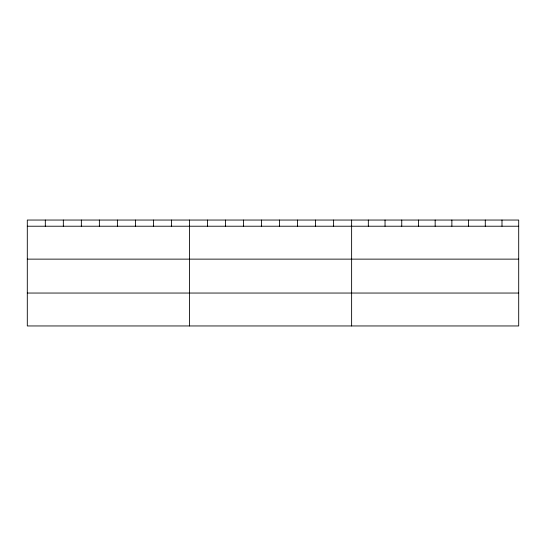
<?xml version="1.0" encoding="UTF-8"?>
<svg xmlns="http://www.w3.org/2000/svg" width="546" height="546" viewBox="0 0 546 546"><rect width="100%" height="100%" fill="white"/><g stroke="black" fill="none" stroke-linecap="round" stroke-linejoin="round"><path stroke-width="0.82" d="M518.7 259.132L518.7 220.045L27.3 220.045L27.3 325.955L518.7 325.955L518.7 259.132L27.3 259.132M27.3 226.221L518.7 226.221M27.3 293.045L518.7 293.045M501.992 220.045L501.992 226.221M485.285 220.045L485.285 226.221M468.577 220.045L468.577 226.221M451.87 220.045L451.87 226.221M435.162 220.045L435.162 226.221M418.454 220.045L418.454 226.221M401.747 220.045L401.747 226.221M385.039 220.045L385.039 226.221M368.332 220.045L368.332 226.221M351.624 220.045L351.624 325.955M333.606 220.045L333.606 226.221M315.588 220.045L315.588 226.221M297.57 220.045L297.57 226.221M279.552 220.045L279.552 226.221M261.534 220.045L261.534 226.221M243.516 220.045L243.516 226.221M225.498 220.045L225.498 226.221M207.48 220.045L207.48 226.221M189.462 220.045L189.462 325.955M171.444 220.045L171.444 226.221M153.426 220.045L153.426 226.221M135.408 220.045L135.408 226.221M117.39 220.045L117.39 226.221M99.372 220.045L99.372 226.221M81.354 220.045L81.354 226.221M63.336 220.045L63.336 226.221M45.318 220.045L45.318 226.221"/></g></svg>
